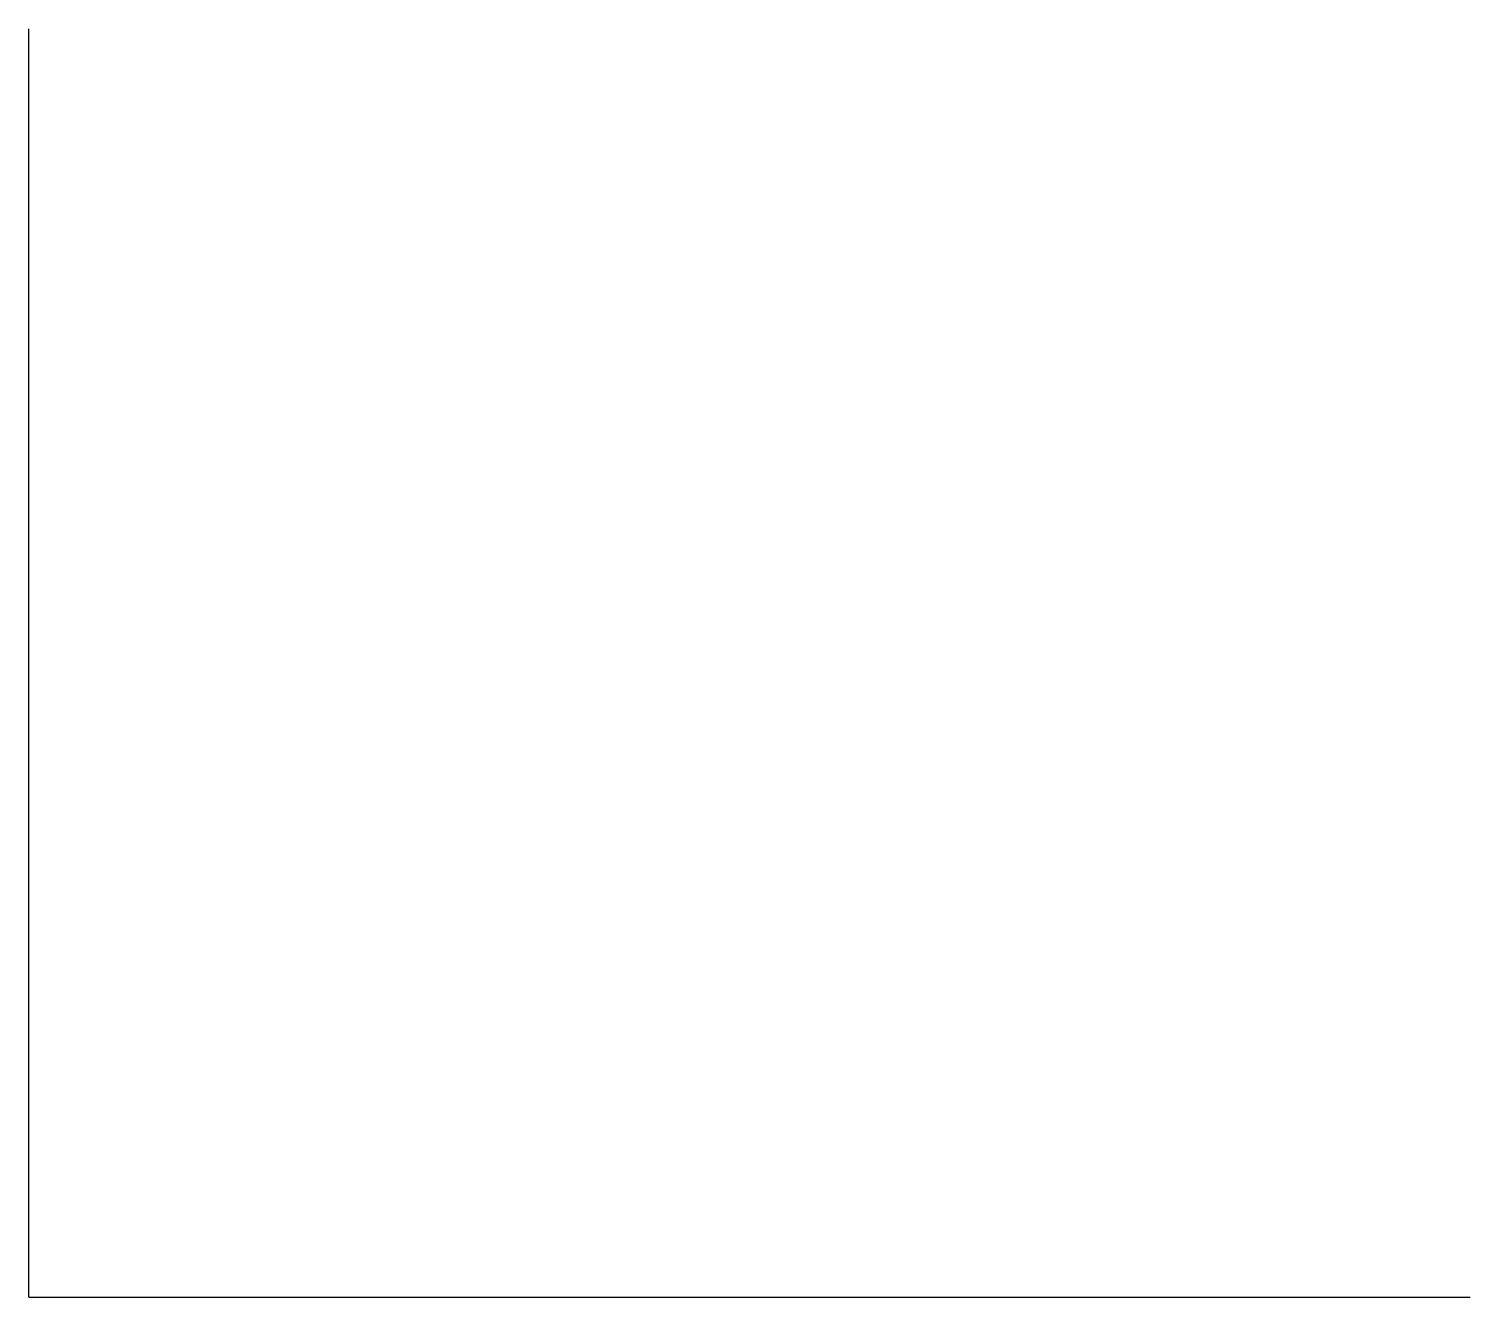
# Model space of a CAD drawing. Header units: millimetres. Extents: x 0 to 326, y 0 to 287.
import ezdxf

# ---------------------------------------------------------------- set-up
doc = ezdxf.new("R2010")
doc.units = ezdxf.units.MM

msp = doc.modelspace()

# ---------------------------------------------------------------- linework, layer by layer
for q in [(0, 287.12), (326.3, 0)]:
    msp.add_line((0, 0), q)

doc.saveas('drawing.dxf')
